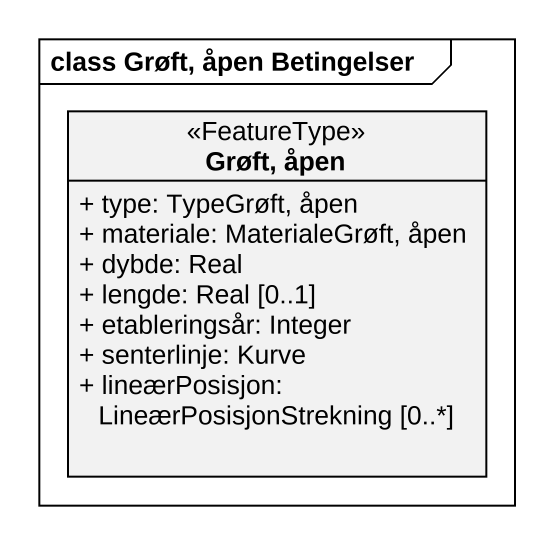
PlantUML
@startuml
mainframe class Grøft, åpen Betingelser
hide circle
hide empty members
skinparam classAttributeIconSize 0
class "Grøft, åpen" as Grøft_åpen <<FeatureType>> {
  + type: TypeGrøft, åpen
  + materiale: MaterialeGrøft, åpen
  + dybde: Real
  + lengde: Real [0..1]
  + etableringsår: Integer
  + senterlinje: Kurve
  + lineærPosisjon: LineærPosisjonStrekning [0..*]
}
@enduml
